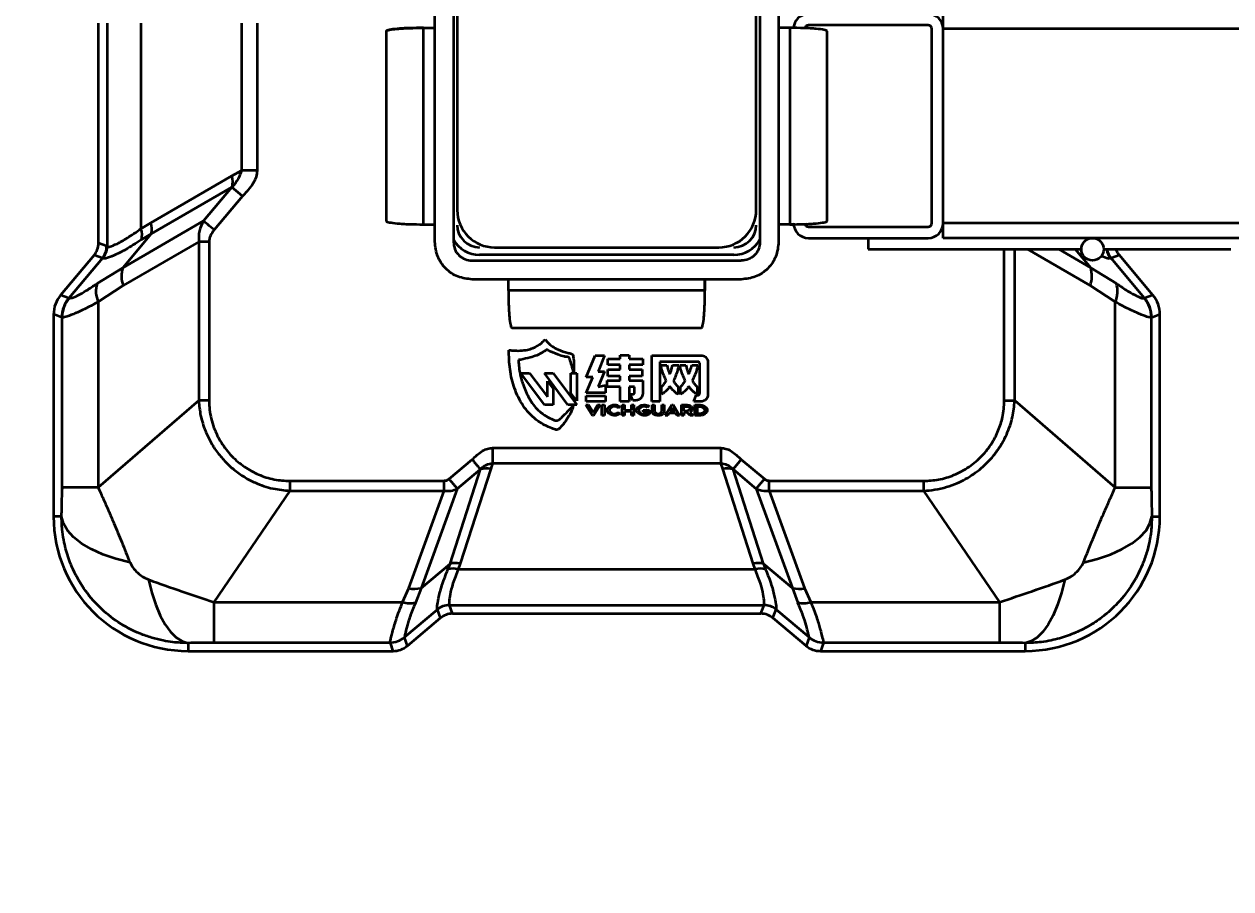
# Model space of a CAD drawing. Header units: millimetres. Extents: x 0 to 420, y 0 to 297.
# Drawn here: x 190.125 to 191.74, y 172.729 to 173.886 of the extents above; entities that cross this region are included whole.
import ezdxf

# ---------------------------------------------------------------- set-up
doc = ezdxf.new("R2010")
doc.units = ezdxf.units.MM
doc.layers.add('尺寸线层', color=150, linetype='Continuous')
doc.styles.add('SLDTEXTSTYLE2', font='TXT', dxfattribs={"width": 0.7})
doc.dimstyles.new('SLDDIMSTYLE0', dxfattribs={"dimtxt": 3.5, "dimasz": 3.302, "dimexe": 0, "dimexo": 0.0625, "dimgap": 0.875, "dimtad": 1, "dimdec": 1, "dimlfac": 100, "dimrnd": 1e-09, "dimzin": 12, "dimdsep": 46, "dimtxsty": 'SLDTEXTSTYLE2', "dimsah": 1, "dimcen": 0.09, "dimadec": 0, "dimazin": 3, "dimtfac": 1, "dimtdec": 3, "dimtofl": 0, "dimtmove": 0, "dimatfit": 3, "dimfxl": 0, "dimfrac": 2, "dimtolj": 1, "dimtzin": 12, "dimarcsym": 0})

# ---------------------------------------------------------------- blocks, each defined once
blk = doc.blocks.new('_D_6')
at = {"layer": '尺寸线层'}
for p, q in [((91.2154, 164.9172), (91.2154, 234.1922)), ((321.3154, 165.1871), (321.3154, 234.1922)), ((321.3154, 233.1922), (91.2154, 233.1922))]:
    blk.add_line(p, q, dxfattribs=at)
for points in [[(91.2154, 233.1922), (94.5174, 232.6842), (94.5174, 233.7002)], [(321.3154, 233.1922), (318.0134, 233.7002), (318.0134, 232.6842)]]:
    blk.add_solid(points, dxfattribs=at)
at = {"layer": '尺寸线层', "insert": (205.1726, 237.704), "char_height": 3.5, "attachment_point": 1, "style": 'SLDTEXTSTYLE2'}
blk.add_mtext('23010', dxfattribs=at)
blk = doc.blocks.new('_D_7')
at = {"layer": '尺寸线层'}
for p, q in [((70.597, 160.4022), (70.597, 246.1922)), ((332.8156, 175.1167), (332.8156, 246.1922)), ((332.8156, 245.1922), (70.597, 245.1922))]:
    blk.add_line(p, q, dxfattribs=at)
for points in [[(70.597, 245.1922), (73.899, 244.6842), (73.899, 245.7002)], [(332.8156, 245.1922), (329.5136, 245.7002), (329.5136, 244.6842)]]:
    blk.add_solid(points, dxfattribs=at)
at = {"layer": '尺寸线层', "insert": (202.8758, 249.704), "char_height": 3.5, "attachment_point": 1, "style": 'SLDTEXTSTYLE2'}
blk.add_mtext('26221.85', dxfattribs=at)

msp = doc.modelspace()

# ---------------------------------------------------------------- linework, layer by layer
at = {"color": 7, "linetype": 'Continuous', "lineweight": 35}
for p, q in [((190.6745, 173.5949), (190.6745, 174.1649)), ((190.6995, 174.1649), (190.6995, 173.5949)), ((191.1095, 174.1649), (191.1095, 173.5949)), ((191.1345, 174.1649), (191.1345, 173.5949)), ((190.7045, 174.1376), (190.7045, 173.6376)), ((191.1045, 173.6376), (191.1045, 174.1376)), ((190.2245, 173.5932), (190.2245, 173.8876)), ((190.2361, 173.8876), (190.2361, 173.5888)), ((190.2814, 173.8876), (190.2814, 173.6126)), ((190.4158, 173.8876), (190.4158, 173.6906)), ((190.4367, 173.8876), (190.4367, 173.6906)), ((191.3545, 173.8801), (191.3545, 173.9001)), ((190.6095, 173.8768), (190.6095, 173.623)), ((190.6595, 173.6184), (190.6595, 173.8814)), ((190.6595, 173.8814), (190.6745, 173.8814)), ((191.1495, 173.8814), (191.1345, 173.8814)), ((191.1495, 173.8814), (191.1495, 173.6184)), ((191.3345, 173.8851), (191.1745, 173.8851)), ((191.1995, 173.623), (191.1995, 173.8768)), ((191.3395, 173.6201), (191.3395, 173.8801)), ((191.3545, 173.6201), (191.3545, 173.8801)), ((204.9545, 173.8801), (191.3545, 173.8801)), ((191.3545, 173.6201), (191.3545, 173.8801)), ((190.2947, 173.6207), (190.4029, 173.6832)), ((190.4029, 173.6832), (190.4158, 173.6906)), ((190.4367, 173.6906), (190.4158, 173.6906)), ((190.4032, 173.6683), (190.295, 173.6058)), ((190.4032, 173.6683), (190.3652, 173.623)), ((190.4174, 173.6564), (190.4032, 173.6683)), ((190.4174, 173.6564), (190.3794, 173.611)), ((190.3652, 173.623), (190.257, 173.5605)), ((190.2814, 173.6126), (190.2947, 173.6207)), ((190.6595, 173.6184), (190.6745, 173.6184)), ((191.1495, 173.6184), (191.1345, 173.6184)), ((191.1548, 173.6185), (191.1495, 173.6184)), ((191.1745, 173.6151), (191.3345, 173.6151)), ((191.3545, 173.6151), (191.3539, 173.6151)), ((204.9545, 173.6201), (191.3545, 173.6201)), ((191.3545, 173.6001), (191.3545, 173.6201)), ((190.295, 173.6058), (190.257, 173.5605)), ((190.3587, 173.5951), (190.2575, 173.5367)), ((190.295, 173.6058), (190.2819, 173.5976)), ((190.3587, 173.5951), (190.3587, 173.3826)), ((190.3726, 173.5951), (190.3587, 173.5951)), ((190.3726, 173.5951), (190.3726, 173.3826)), ((191.1745, 173.6001), (191.3345, 173.6001)), ((191.2545, 173.6001), (191.2545, 173.5851)), ((204.9545, 173.6001), (191.3545, 173.6001)), ((190.2357, 173.5891), (190.2245, 173.5932)), ((190.2357, 173.5891), (190.2361, 173.5888)), ((190.7545, 173.5876), (191.0545, 173.5876)), ((191.2545, 173.5851), (191.5395, 173.5851)), ((191.4364, 173.3826), (191.4364, 173.5851)), ((191.4503, 173.3826), (191.4503, 173.5851)), ((191.4676, 173.5851), (191.5515, 173.5367)), ((191.552, 173.5605), (191.5094, 173.5851)), ((191.5314, 173.5851), (191.552, 173.5605)), ((191.5695, 173.5851), (191.7395, 173.5851)), ((190.2187, 173.5772), (190.1739, 173.5237)), ((190.2298, 173.5731), (190.185, 173.5197)), ((190.2298, 173.5731), (190.2187, 173.5772)), ((190.2302, 173.5728), (190.2298, 173.5731)), ((190.7245, 173.5699), (191.0845, 173.5699)), ((191.0745, 173.5776), (190.7345, 173.5776)), ((191.5792, 173.5731), (191.5788, 173.5728)), ((191.5904, 173.5772), (191.5792, 173.5731)), ((191.624, 173.5197), (191.5792, 173.5731)), ((191.6352, 173.5237), (191.5904, 173.5772)), ((190.257, 173.5605), (190.2227, 173.5393)), ((191.552, 173.5605), (191.5863, 173.5393)), ((190.2575, 173.5367), (190.2242, 173.5147)), ((191.0845, 173.5449), (190.7245, 173.5449)), ((190.773, 173.5299), (190.773, 173.5449)), ((191.036, 173.5299), (191.036, 173.5449)), ((191.0361, 173.5299), (191.0361, 173.5449)), ((191.5848, 173.5147), (191.5515, 173.5367)), ((190.185, 173.5197), (190.1739, 173.5237)), ((190.185, 173.5197), (190.1853, 173.5195)), ((190.2242, 173.5147), (190.2242, 173.2665)), ((191.036, 173.5299), (190.773, 173.5299)), ((191.5848, 173.2665), (191.5848, 173.5147)), ((191.6238, 173.5195), (191.624, 173.5197)), ((191.6352, 173.5237), (191.624, 173.5197)), ((190.1645, 173.4981), (190.1645, 173.2276)), ((190.1757, 173.494), (190.1645, 173.4981)), ((191.6334, 173.494), (191.6445, 173.4981)), ((191.6445, 173.2276), (191.6445, 173.4981)), ((190.1757, 173.494), (190.1759, 173.4939)), ((190.1759, 173.2665), (190.1759, 173.4939)), ((191.6334, 173.494), (191.6331, 173.4939)), ((191.6331, 173.4939), (191.6331, 173.2665)), ((190.7776, 173.4799), (191.0314, 173.4799)), ((191.0315, 173.4799), (191.0314, 173.4799)), ((190.8771, 173.414), (190.8891, 173.4431)), ((190.8891, 173.4431), (190.9017, 173.4431)), ((190.9017, 173.4431), (190.8929, 173.4218)), ((190.9058, 173.4303), (190.9058, 173.4387)), ((190.9058, 173.4387), (190.9227, 173.4387)), ((190.9227, 173.4436), (190.9346, 173.4436)), ((190.9227, 173.4387), (190.9227, 173.4436)), ((190.9346, 173.4436), (190.9346, 173.4387)), ((190.9346, 173.4387), (190.9527, 173.4387)), ((190.9527, 173.4387), (190.9527, 173.4303)), ((190.9647, 173.4432), (191.0306, 173.4432)), ((190.9647, 173.3814), (190.9647, 173.4432)), ((190.9757, 173.4347), (190.9757, 173.3814)), ((191.0262, 173.4347), (190.9757, 173.4347)), ((191.04, 173.4338), (191.04, 173.3908)), ((190.7896, 173.4195), (190.8014, 173.4195)), ((190.8211, 173.3769), (190.7896, 173.4195)), ((190.8014, 173.4195), (190.8251, 173.3875)), ((190.8211, 173.4195), (190.833, 173.4195)), ((190.8527, 173.3769), (190.8211, 173.4195)), ((190.833, 173.4195), (190.8646, 173.3769)), ((190.8567, 173.4195), (190.8646, 173.4195)), ((190.8567, 173.3928), (190.8567, 173.4195)), ((190.8646, 173.4195), (190.8646, 173.3822)), ((190.9014, 173.4218), (190.8929, 173.4009)), ((190.8929, 173.4218), (190.9014, 173.4218)), ((190.9227, 173.4303), (190.9058, 173.4303)), ((190.9058, 173.4242), (190.9227, 173.4242)), ((190.9058, 173.4154), (190.9058, 173.4242)), ((190.9227, 173.4242), (190.9227, 173.4303)), ((190.9346, 173.4303), (190.9346, 173.4242)), ((190.9527, 173.4303), (190.9346, 173.4303)), ((190.9346, 173.4242), (190.9518, 173.4242)), ((190.9518, 173.4242), (190.9518, 173.4154)), ((190.9769, 173.43), (190.9851, 173.43)), ((190.9927, 173.43), (191.0009, 173.43)), ((191.0023, 173.43), (191.0105, 173.43)), ((191.0182, 173.43), (191.0263, 173.43)), ((191.029, 173.3926), (191.029, 173.4321)), ((190.8251, 173.4088), (190.833, 173.3982)), ((190.8251, 173.3875), (190.8251, 173.4088)), ((190.8859, 173.414), (190.8771, 173.414)), ((190.8771, 173.3931), (190.8859, 173.414)), ((190.8929, 173.4009), (190.9031, 173.4033)), ((190.9031, 173.4033), (190.9031, 173.3931)), ((190.905, 173.4097), (190.9227, 173.4097)), ((190.905, 173.4013), (190.905, 173.4097)), ((190.9227, 173.4013), (190.905, 173.4013)), ((190.9227, 173.4154), (190.9058, 173.4154)), ((190.9227, 173.4097), (190.9227, 173.4154)), ((190.9227, 173.3814), (190.9227, 173.4013)), ((190.9346, 173.4154), (190.9346, 173.4097)), ((190.9518, 173.4154), (190.9346, 173.4154)), ((190.9346, 173.4097), (190.9527, 173.4097)), ((190.9346, 173.4013), (190.9346, 173.3814)), ((190.9419, 173.4013), (190.9346, 173.4013)), ((190.9419, 173.3937), (190.9419, 173.4013)), ((190.9527, 173.4097), (190.9527, 173.3922)), ((190.9778, 173.3908), (190.9778, 173.401)), ((191, 173.401), (191, 173.3908)), ((191.0032, 173.3908), (191.0032, 173.401)), ((191.0255, 173.401), (191.0255, 173.3908)), ((190.833, 173.3982), (190.833, 173.3769)), ((190.8646, 173.3822), (190.8567, 173.3928)), ((190.9031, 173.3931), (190.8771, 173.3931)), ((190.8771, 173.3891), (190.9031, 173.3891)), ((190.8771, 173.3814), (190.8771, 173.3891)), ((190.9031, 173.3891), (190.9031, 173.3814)), ((190.9358, 173.3913), (190.9393, 173.3913)), ((190.9395, 173.3829), (190.9358, 173.3913)), ((191.0209, 173.3814), (191.0244, 173.3899)), ((191.0244, 173.3899), (191.0262, 173.3899)), ((190.3587, 173.3826), (190.2242, 173.2665)), ((190.3726, 173.3826), (190.3587, 173.3826)), ((190.833, 173.3769), (190.8211, 173.3769)), ((190.8646, 173.3769), (190.8527, 173.3769)), ((190.8768, 173.3769), (190.8803, 173.3769)), ((190.8854, 173.3629), (190.8768, 173.3769)), ((190.9031, 173.3814), (190.8771, 173.3814)), ((190.8803, 173.3769), (190.8862, 173.3669)), ((190.8862, 173.3669), (190.8921, 173.3769)), ((190.8956, 173.3769), (190.887, 173.3629)), ((190.8921, 173.3769), (190.8956, 173.3769)), ((190.8982, 173.3769), (190.9015, 173.3769)), ((190.8982, 173.3629), (190.8982, 173.3769)), ((190.9015, 173.3769), (190.9015, 173.3629)), ((190.9222, 173.3743), (190.9197, 173.3728)), ((190.9346, 173.3814), (190.9227, 173.3814)), ((190.9252, 173.3769), (190.9283, 173.3769)), ((190.9252, 173.3629), (190.9252, 173.3769)), ((190.9283, 173.3769), (190.9283, 173.3699)), ((190.9283, 173.3699), (190.9376, 173.3699)), ((190.9376, 173.3769), (190.9407, 173.3769)), ((190.9376, 173.3699), (190.9376, 173.3769)), ((190.9433, 173.3829), (190.9395, 173.3829)), ((190.9407, 173.3769), (190.9407, 173.3629)), ((190.9534, 173.3698), (190.9619, 173.3698)), ((190.9534, 173.3678), (190.9534, 173.3698)), ((190.9612, 173.375), (190.9592, 173.3733)), ((190.9619, 173.3698), (190.9619, 173.3648)), ((190.9757, 173.3814), (190.9647, 173.3814)), ((190.9652, 173.3769), (190.9684, 173.3769)), ((190.9652, 173.3685), (190.9652, 173.3769)), ((190.9684, 173.3769), (190.9684, 173.3691)), ((190.9782, 173.3769), (190.9813, 173.3769)), ((190.9782, 173.3691), (190.9782, 173.3769)), ((190.9813, 173.3769), (190.9813, 173.3685)), ((190.9828, 173.3629), (190.9916, 173.3769)), ((190.9892, 173.368), (190.9924, 173.3734)), ((190.9916, 173.3769), (190.9932, 173.3769)), ((190.9924, 173.3734), (190.9956, 173.368)), ((190.9932, 173.3769), (191.002, 173.3629)), ((191.0044, 173.3769), (191.0123, 173.3769)), ((191.0044, 173.3629), (191.0044, 173.3769)), ((191.0076, 173.3748), (191.0118, 173.3748)), ((191.0076, 173.3687), (191.0076, 173.3748)), ((191.0113, 173.3687), (191.0076, 173.3687)), ((191.0306, 173.3814), (191.0209, 173.3814)), ((191.0226, 173.3769), (191.0297, 173.3769)), ((191.0226, 173.3629), (191.0226, 173.3769)), ((191.0258, 173.3651), (191.0258, 173.3747)), ((191.0258, 173.3747), (191.0297, 173.3747)), ((191.4364, 173.3826), (191.4503, 173.3826)), ((191.4503, 173.3826), (191.5848, 173.2665)), ((190.887, 173.3629), (190.8854, 173.3629)), ((190.9015, 173.3629), (190.8982, 173.3629)), ((190.9197, 173.367), (190.9222, 173.3654)), ((190.9283, 173.3629), (190.9252, 173.3629)), ((190.9283, 173.3679), (190.9283, 173.3629)), ((190.9376, 173.3679), (190.9283, 173.3679)), ((190.9376, 173.3629), (190.9376, 173.3679)), ((190.9407, 173.3629), (190.9376, 173.3629)), ((190.9586, 173.3678), (190.9534, 173.3678)), ((190.9586, 173.366), (190.9586, 173.3678)), ((190.9862, 173.3629), (190.9828, 173.3629)), ((190.988, 173.366), (190.9862, 173.3629)), ((190.9967, 173.366), (190.988, 173.366)), ((190.9956, 173.368), (190.9892, 173.368)), ((190.9986, 173.3629), (190.9967, 173.366)), ((191.002, 173.3629), (190.9986, 173.3629)), ((191.0076, 173.3629), (191.0044, 173.3629)), ((191.0076, 173.3668), (191.0076, 173.3629)), ((191.0114, 173.3668), (191.0076, 173.3668)), ((191.0161, 173.3629), (191.0123, 173.3668)), ((191.0155, 173.3673), (191.02, 173.3629)), ((191.02, 173.3629), (191.0161, 173.3629)), ((191.0303, 173.3629), (191.0226, 173.3629)), ((191.03, 173.3651), (191.0258, 173.3651)), ((190.7518, 173.3193), (190.7518, 173.299)), ((190.7518, 173.3193), (191.0573, 173.3193)), ((191.0573, 173.3193), (191.0573, 173.299)), ((190.6936, 173.2778), (190.7245, 173.3038)), ((190.6949, 173.1642), (190.7355, 173.2907)), ((190.7046, 173.2647), (190.7355, 173.2907)), ((190.7493, 173.2913), (190.7086, 173.1648)), ((190.7518, 173.299), (190.7493, 173.2913)), ((190.7518, 173.299), (191.0573, 173.299)), ((191.0598, 173.2913), (191.0573, 173.299)), ((191.1004, 173.1648), (191.0598, 173.2913)), ((191.0845, 173.3038), (191.0735, 173.2907)), ((191.0735, 173.2907), (191.1045, 173.2647)), ((191.1142, 173.1642), (191.0735, 173.2907)), ((191.0845, 173.3038), (191.1154, 173.2778)), ((190.4807, 173.2751), (190.4807, 173.2619)), ((190.4807, 173.2751), (190.6871, 173.2751)), ((190.6871, 173.2619), (190.6871, 173.2751)), ((191.1219, 173.2751), (191.3284, 173.2751)), ((191.3284, 173.2751), (191.3284, 173.2619)), ((190.4807, 173.2619), (190.3791, 173.1131)), ((190.4807, 173.2619), (190.6871, 173.2619)), ((190.6397, 173.1316), (190.6871, 173.2619)), ((190.7046, 173.2647), (190.6562, 173.1317)), ((191.1045, 173.2647), (191.1529, 173.1317)), ((191.1219, 173.2619), (191.3284, 173.2619)), ((191.1219, 173.2619), (191.1693, 173.1316)), ((191.3284, 173.2619), (191.4299, 173.1131)), ((191.5848, 173.2665), (191.6331, 173.2665)), ((190.1752, 173.2276), (190.1645, 173.2276)), ((191.6338, 173.2276), (191.6445, 173.2276)), ((190.6562, 173.1317), (190.6949, 173.1642)), ((190.692, 173.1569), (190.6949, 173.1642)), ((190.7086, 173.1648), (190.7059, 173.1572)), ((191.1031, 173.1572), (191.1004, 173.1648)), ((191.1529, 173.1317), (191.1142, 173.1642)), ((191.1142, 173.1642), (191.1171, 173.1569)), ((190.7059, 173.1572), (191.1031, 173.1572)), ((190.6315, 173.1131), (190.6397, 173.1316)), ((190.6562, 173.1317), (190.6488, 173.1122)), ((191.1529, 173.1317), (191.1603, 173.1122)), ((191.1693, 173.1316), (191.1775, 173.1131)), ((190.3791, 173.1131), (190.6315, 173.1131)), ((190.3791, 173.1131), (190.3791, 173.0587)), ((191.1775, 173.1131), (191.4299, 173.1131)), ((191.4299, 173.1131), (191.4299, 173.0587)), ((190.6338, 173.0661), (190.678, 173.1031)), ((190.678, 173.1031), (190.678, 173.1032)), ((190.6821, 173.0918), (190.678, 173.1031)), ((190.694, 173.1091), (191.115, 173.1091)), ((190.694, 173.1091), (190.694, 173.109)), ((190.6982, 173.0976), (190.694, 173.109)), ((190.6982, 173.0976), (191.1108, 173.0976)), ((191.1108, 173.0976), (191.115, 173.109)), ((191.115, 173.1091), (191.115, 173.109)), ((191.1269, 173.0918), (191.131, 173.1031)), ((191.1311, 173.1032), (191.131, 173.1031)), ((191.131, 173.1031), (191.1752, 173.0661)), ((190.6379, 173.0546), (190.6821, 173.0918)), ((191.1269, 173.0918), (191.1712, 173.0546)), ((190.6338, 173.0658), (190.6338, 173.0661)), ((190.6379, 173.0546), (190.6338, 173.0658)), ((191.1752, 173.0658), (191.1712, 173.0546)), ((191.1752, 173.0661), (191.1752, 173.0658)), ((190.3445, 173.0583), (190.3445, 173.0476)), ((190.3445, 173.0476), (190.6186, 173.0476)), ((190.6146, 173.0587), (190.3791, 173.0587)), ((190.6146, 173.0587), (190.6146, 173.0591)), ((190.6146, 173.0587), (190.6186, 173.0476)), ((191.1945, 173.0587), (191.1904, 173.0476)), ((191.1904, 173.0476), (191.4645, 173.0476)), ((191.1945, 173.0591), (191.1945, 173.0587)), ((191.4299, 173.0587), (191.1945, 173.0587)), ((191.4645, 173.0583), (191.4645, 173.0476))]:
    msp.add_line(p, q, dxfattribs=at)
at = {"color": 7, "linetype": 'Continuous', "lineweight": 35, "flags": 128}
for points in [[(190.3794, 173.611), (190.3771, 173.6129), (190.3749, 173.6148), (190.3728, 173.6166), (190.3708, 173.6182), (190.369, 173.6197), (190.3675, 173.621), (190.3662, 173.6221), (190.3652, 173.623)], [(190.2668, 173.166), (190.2479, 173.1709), (190.2306, 173.1769), (190.2152, 173.1839), (190.202, 173.1916), (190.1912, 173.2), (190.183, 173.2089), (190.1777, 173.2182), (190.1752, 173.2276)], [(191.5422, 173.166), (191.5611, 173.1709), (191.5784, 173.1769), (191.5938, 173.1839), (191.6071, 173.1916), (191.6178, 173.2), (191.626, 173.2089), (191.6313, 173.2182), (191.6338, 173.2276)], [(190.2914, 173.1431), (190.2959, 173.1255), (190.3012, 173.1095), (190.3073, 173.0952), (190.314, 173.083), (190.3211, 173.0731), (190.3287, 173.0656), (190.3365, 173.0606), (190.3445, 173.0583)], [(191.5176, 173.1431), (191.5131, 173.1255), (191.5078, 173.1095), (191.5017, 173.0952), (191.4951, 173.083), (191.4879, 173.0731), (191.4803, 173.0656), (191.4725, 173.0606), (191.4645, 173.0583)]]:
    msp.add_lwpolyline(points, dxfattribs=at)
at = {"color": 7, "linetype": 'Continuous', "lineweight": 35}
msp.add_circle((191.5545, 173.5851), 0.015, dxfattribs=at)
for centre, radius, start, end in [((191.1745, 173.8801), 0.02, 90, 180), ((191.3345, 173.8801), 0.02, 0, 90), ((191.1745, 173.8801), 0.005, 90, 180), ((191.3345, 173.8801), 0.005, 0, 90), ((190.3791, 173.6752), 0.0251, 343.9657, 18.5164), ((190.7545, 173.6376), 0.05, 180, 270), ((191.0545, 173.6376), 0.05, 270, 0), ((190.2589, 173.6043), 0.024, 343.7993, 20.3661), ((190.2709, 173.6127), 0.0251, 343.9657, 18.5164), ((190.7345, 173.6176), 0.03, 180, 270), ((191.0745, 173.6176), 0.03, 270, 0), ((191.1745, 173.6201), 0.02, 180, 270), ((191.1745, 173.6201), 0.005, 180, 270), ((191.3345, 173.6201), 0.02, 270, 0), ((191.3345, 173.6201), 0.005, 270, 0), ((190.7345, 173.6176), 0.04, 208.955, 270), ((191.0745, 173.6176), 0.04, 270, 331.045), ((190.2106, 173.5892), 0.025, 320.0586, 359.9414), ((190.2111, 173.5889), 0.025, 319.9679, 359.8339), ((191.598, 173.5889), 0.025, 188.7641, 220.0266), ((191.5984, 173.5892), 0.025, 189.334, 219.9411), ((190.2955, 173.5494), 0.0401, 163.9657, 198.5164), ((191.5135, 173.5494), 0.0401, 341.4836, 16.0343), ((190.2566, 173.529), 0.0354, 163.0377, 203.8627), ((191.5525, 173.529), 0.0354, 336.1372, 16.9623), ((190.2157, 173.494), 0.0401, 140.0586, 179.9414), ((190.216, 173.4938), 0.0401, 140.0076, 179.8731), ((191.5931, 173.4938), 0.0401, 0.1269, 39.9924), ((191.5933, 173.494), 0.0401, 0.0586, 39.9414), ((190.7436, 173.2617), 0.0302, 79.2033, 105.5504), ((191.0654, 173.2617), 0.0302, 74.4498, 100.7965), ((190.3445, 173.2276), 0.18, 180, 270), ((191.4645, 173.2276), 0.18, 270, 0), ((190.7029, 173.1351), 0.0302, 79.2034, 105.5503), ((191.1061, 173.1351), 0.0302, 74.4497, 100.7966), ((190.6995, 173.1287), 0.0292, 77.3355, 105.0062), ((191.1095, 173.1287), 0.0292, 74.9938, 102.6645), ((190.6476, 173.1671), 0.0363, 257.3368, 283.5701), ((191.1614, 173.1671), 0.0363, 256.4299, 282.6632), ((190.6416, 173.1445), 0.033, 252.1572, 282.5019), ((191.1674, 173.1445), 0.033, 257.4981, 287.8428), ((190.694, 173.084), 0.025, 90.0933, 129.9643), ((190.6941, 173.084), 0.025, 90.0586, 129.9414), ((191.115, 173.084), 0.025, 50.0357, 89.9067), ((191.115, 173.084), 0.025, 50.0586, 89.9414), ((190.6146, 173.0891), 0.03, 269.859, 309.7499), ((190.6145, 173.0888), 0.03, 270.0586, 309.9414), ((191.1944, 173.0891), 0.03, 230.2501, 270.141), ((191.1945, 173.0888), 0.03, 230.0586, 269.9414)]:
    msp.add_arc(centre, radius, start, end, dxfattribs=at)
for centre, major_axis, start_param, end_param in [((190.1995, 173.5932), (-0.0235, 0.0086), 2.793026, 3.49016), ((191.6095, 173.5932), (0.0235, 0.0086), 3.122637, 3.49016), ((190.2046, 173.498), (-0.0376, 0.0137), 5.934618, 6.631752), ((191.6045, 173.498), (-0.0376, -0.0137), 2.793026, 3.49016), ((190.6982, 173.0726), (-0.0086, 0.0235), 5.934618, 6.631752), ((191.1108, 173.0726), (-0.0086, -0.0235), 2.793026, 3.49016), ((190.6186, 173.0776), (-0.0103, 0.0282), 2.793026, 3.49016), ((191.1904, 173.0776), (-0.0103, -0.0282), 5.934618, 6.631752)]:
    msp.add_ellipse(centre, major_axis=major_axis, ratio=0.998448, start_param=start_param, end_param=end_param, dxfattribs=at)
for points, knots in [([(190.6595, 173.8814), (190.6531, 173.8813), (190.6434, 173.8812), (190.6318, 173.8807), (190.6219, 173.8799), (190.6147, 173.879), (190.6103, 173.8778), (190.6098, 173.8772), (190.6095, 173.8768)], [0, 0, 0, 0, 0.242279, 0.369202, 0.49965, 0.729414, 0.842683, 1, 1, 1, 1]), ([(190.6095, 173.8768), (190.6098, 173.8772), (190.6103, 173.8778), (190.6147, 173.879), (190.6219, 173.8799), (190.6318, 173.8807), (190.6434, 173.8812), (190.6531, 173.8813), (190.6595, 173.8814)], [0, 0, 0, 0, 0.157309, 0.270586, 0.50035, 0.630794, 0.757716, 1, 1, 1, 1]), ([(191.1995, 173.8768), (191.1992, 173.8772), (191.1987, 173.8778), (191.1943, 173.879), (191.1872, 173.8799), (191.1772, 173.8807), (191.1656, 173.8812), (191.1559, 173.8813), (191.1495, 173.8814)], [0, 0, 0, 0, 0.157309, 0.270586, 0.50035, 0.630794, 0.757716, 1, 1, 1, 1]), ([(190.4158, 173.6906), (190.4146, 173.6868), (190.412, 173.6785), (190.4063, 173.6718), (190.4032, 173.6683)], [0, 0, 0, 0, 0.4627258, 1, 1, 1, 1]), ([(190.4367, 173.6906), (190.4364, 173.6878), (190.4359, 173.6818), (190.4299, 173.6695), (190.4226, 173.6618), (190.4174, 173.6564)], [0, 0, 0, 0, 0.211639, 0.442849, 1, 1, 1, 1]), ([(190.2361, 173.5888), (190.2371, 173.5886), (190.2391, 173.5881), (190.2488, 173.5921), (190.2629, 173.5996), (190.2751, 173.6082), (190.2814, 173.6126)], [0, 0, 0, 0, 0.24021, 0.485805, 0.736712, 1, 1, 1, 1]), ([(190.3652, 173.623), (190.3629, 173.6187), (190.3583, 173.6102), (190.3586, 173.6002), (190.3587, 173.5951)], [0, 0, 0, 0, 0.492397, 1, 1, 1, 1]), ([(190.3794, 173.611), (190.3776, 173.6086), (190.3749, 173.6049), (190.3729, 173.5993), (190.3727, 173.5965), (190.3726, 173.5951)], [0, 0, 0, 0, 0.51551, 0.767405, 1, 1, 1, 1]), ([(190.6095, 173.623), (190.6098, 173.6226), (190.6103, 173.622), (190.6147, 173.6208), (190.6219, 173.6199), (190.6318, 173.6191), (190.6434, 173.6186), (190.6531, 173.6185), (190.6595, 173.6184)], [0, 0, 0, 0, 0.157309, 0.270586, 0.50035, 0.630794, 0.757716, 1, 1, 1, 1]), ([(191.1495, 173.6184), (191.1559, 173.6185), (191.1656, 173.6186), (191.1772, 173.6191), (191.1872, 173.6199), (191.1943, 173.6208), (191.1987, 173.622), (191.1992, 173.6226), (191.1995, 173.623)], [0, 0, 0, 0, 0.242279, 0.369202, 0.49965, 0.729414, 0.842683, 1, 1, 1, 1]), ([(190.2819, 173.5976), (190.2747, 173.593), (190.2607, 173.5842), (190.2445, 173.5763), (190.2335, 173.5722), (190.2313, 173.5726), (190.2302, 173.5728)], [0, 0, 0, 0, 0.2643086, 0.5149307, 0.766931, 1, 1, 1, 1]), ([(191.5788, 173.5728), (191.5779, 173.5726), (191.5761, 173.572), (191.5694, 173.5747), (191.5661, 173.576)], [0, 0, 0, 0, 0.517969, 1, 1, 1, 1]), ([(190.1853, 173.5195), (190.1862, 173.5195), (190.1881, 173.5194), (190.1967, 173.5232), (190.2081, 173.5295), (190.2178, 173.536), (190.2227, 173.5393)], [0, 0, 0, 0, 0.267138, 0.52122, 0.755952, 1, 1, 1, 1]), ([(191.5863, 173.5393), (191.5917, 173.5357), (191.6023, 173.5286), (191.6137, 173.5226), (191.6213, 173.5193), (191.6229, 173.5195), (191.6238, 173.5195)], [0, 0, 0, 0, 0.270175, 0.525289, 0.759332, 1, 1, 1, 1]), ([(190.2242, 173.5147), (190.2178, 173.5113), (190.2052, 173.5045), (190.1904, 173.4979), (190.1794, 173.4939), (190.1771, 173.4939), (190.1759, 173.4939)], [0, 0, 0, 0, 0.245129, 0.480308, 0.739086, 1, 1, 1, 1]), ([(190.773, 173.5299), (190.773, 173.5235), (190.7731, 173.5138), (190.7737, 173.5022), (190.7744, 173.4922), (190.7754, 173.4851), (190.7765, 173.4807), (190.7772, 173.4802), (190.7776, 173.4799)], [0, 0, 0, 0, 0.242279, 0.369203, 0.49965, 0.729414, 0.842683, 1, 1, 1, 1]), ([(191.0314, 173.4799), (191.0317, 173.4802), (191.0324, 173.4807), (191.0335, 173.4851), (191.0345, 173.4922), (191.0352, 173.5022), (191.0358, 173.5138), (191.0359, 173.5235), (191.036, 173.5299)], [0, 0, 0, 0, 0.157309, 0.270586, 0.50035, 0.630794, 0.757716, 1, 1, 1, 1]), ([(191.6331, 173.4939), (191.6321, 173.4938), (191.6301, 173.4938), (191.6203, 173.4973), (191.6056, 173.5036), (191.5919, 173.5109), (191.5848, 173.5147)], [0, 0, 0, 0, 0.2394527, 0.4731299, 0.7287922, 1, 1, 1, 1]), ([(190.7735, 173.4476), (190.7735, 173.4478), (190.7735, 173.4483), (190.7736, 173.4491), (190.7736, 173.4497), (190.7737, 173.4501)], [0, 0, 0, 0, 0.252501, 0.504816, 1, 1, 1, 1]), ([(190.7737, 173.4501), (190.7753, 173.45), (190.7837, 173.4492), (190.7946, 173.4494), (190.8079, 173.4533), (190.816, 173.4581), (190.8207, 173.4629), (190.8221, 173.4645)], [0, 0, 0, 0, 0.095059, 0.477947, 0.614031, 0.878763, 1, 1, 1, 1]), ([(190.8231, 173.4502), (190.8218, 173.4492), (190.8179, 173.4464), (190.8109, 173.443), (190.8009, 173.4398), (190.7937, 173.4383), (190.7894, 173.4374)], [0, 0, 0, 0, 0.137822, 0.39048, 0.642641, 1, 1, 1, 1]), ([(190.8221, 173.4645), (190.8232, 173.4632), (190.8281, 173.4577), (190.8381, 173.4504), (190.8481, 173.4477), (190.8526, 173.4464)], [0, 0, 0, 0, 0.138986, 0.611917, 1, 1, 1, 1]), ([(190.8262, 173.45), (190.8258, 173.4502), (190.825, 173.4504), (190.8241, 173.4505), (190.8235, 173.4504), (190.8232, 173.4502), (190.8231, 173.4502)], [0, 0, 0, 0, 0.465921, 0.719479, 0.884635, 1, 1, 1, 1]), ([(190.8529, 173.4409), (190.8512, 173.4411), (190.8465, 173.4416), (190.8375, 173.4446), (190.8305, 173.448), (190.8262, 173.45)], [0, 0, 0, 0, 0.177002, 0.501951, 1, 1, 1, 1]), ([(190.8354, 173.3441), (190.8338, 173.3446), (190.8259, 173.3473), (190.8107, 173.3552), (190.7966, 173.3694), (190.7876, 173.3841), (190.7821, 173.396), (190.7782, 173.4083), (190.7744, 173.4255), (190.7739, 173.4387), (190.7735, 173.4476)], [0, 0, 0, 0, 0.03865, 0.194338, 0.392706, 0.493149, 0.593544, 0.693896, 0.794211, 1, 1, 1, 1]), ([(190.7894, 173.4374), (190.789, 173.4373), (190.7883, 173.4372), (190.7873, 173.437), (190.7867, 173.437), (190.7864, 173.437)], [0, 0, 0, 0, 0.400257, 0.699592, 1, 1, 1, 1]), ([(190.7864, 173.437), (190.7865, 173.4353), (190.7869, 173.4303), (190.7877, 173.4231), (190.7892, 173.4154), (190.7904, 173.411), (190.7909, 173.4088)], [0, 0, 0, 0, 0.174669, 0.524102, 0.761562, 1, 1, 1, 1]), ([(190.8526, 173.4464), (190.8543, 173.4462), (190.8563, 173.4459), (190.8585, 173.4447), (190.8594, 173.4434), (190.8605, 173.4387), (190.8609, 173.4307), (190.8606, 173.4235), (190.8605, 173.4199)], [0, 0, 0, 0, 0.160025, 0.196998, 0.234195, 0.311686, 0.649476, 1, 1, 1, 1]), ([(190.8552, 173.4383), (190.855, 173.4388), (190.8546, 173.4396), (190.8539, 173.4404), (190.8533, 173.4408), (190.853, 173.4409), (190.8529, 173.4409)], [0, 0, 0, 0, 0.4140445, 0.7491204, 0.8856781, 1, 1, 1, 1]), ([(190.8605, 173.4199), (190.86, 173.4215), (190.8591, 173.4247), (190.8574, 173.4309), (190.856, 173.4354), (190.8552, 173.4383)], [0, 0, 0, 0, 0.261065, 0.522123, 1, 1, 1, 1]), ([(191.029, 173.4321), (191.0289, 173.4324), (191.0289, 173.433), (191.0284, 173.4338), (191.0277, 173.4344), (191.027, 173.4347), (191.0265, 173.4347), (191.0262, 173.4347)], [0, 0, 0, 0, 0.215909, 0.431679, 0.642748, 0.836136, 1, 1, 1, 1]), ([(191.0306, 173.4432), (191.0317, 173.4431), (191.0339, 173.4429), (191.0367, 173.4412), (191.0388, 173.4388), (191.0399, 173.4362), (191.04, 173.4345), (191.04, 173.4338)], [0, 0, 0, 0, 0.220827, 0.440436, 0.651052, 0.864309, 1, 1, 1, 1]), ([(190.9842, 173.4091), (190.9835, 173.4106), (190.9815, 173.4147), (190.9788, 173.4216), (190.9776, 173.4272), (190.9769, 173.43)], [0, 0, 0, 0, 0.225098, 0.610129, 1, 1, 1, 1]), ([(190.9851, 173.43), (190.9854, 173.4284), (190.9861, 173.4255), (190.9876, 173.4216), (190.9885, 173.4192), (190.9889, 173.418)], [0, 0, 0, 0, 0.397021, 0.698347, 1, 1, 1, 1]), ([(190.9889, 173.418), (190.9895, 173.4196), (190.9906, 173.4223), (190.9919, 173.4263), (190.9924, 173.4288), (190.9927, 173.43)], [0, 0, 0, 0, 0.396668, 0.697235, 1, 1, 1, 1]), ([(191.0009, 173.43), (191.0006, 173.4284), (190.9996, 173.424), (190.9973, 173.4169), (190.9949, 173.4117), (190.9936, 173.4091)], [0, 0, 0, 0, 0.225279, 0.610555, 1, 1, 1, 1]), ([(191.0096, 173.4091), (191.0089, 173.4106), (191.0069, 173.4147), (191.0042, 173.4216), (191.0029, 173.4272), (191.0023, 173.43)], [0, 0, 0, 0, 0.225097, 0.610128, 1, 1, 1, 1]), ([(191.0105, 173.43), (191.0109, 173.4284), (191.0115, 173.4255), (191.0129, 173.4216), (191.0138, 173.4192), (191.0143, 173.418)], [0, 0, 0, 0, 0.397481, 0.698479, 1, 1, 1, 1]), ([(191.0143, 173.418), (191.0149, 173.4196), (191.0161, 173.4223), (191.0174, 173.4263), (191.0179, 173.4288), (191.0182, 173.43)], [0, 0, 0, 0, 0.395845, 0.696793, 1, 1, 1, 1]), ([(191.0263, 173.43), (191.026, 173.4284), (191.025, 173.424), (191.0227, 173.4169), (191.0202, 173.4117), (191.019, 173.4091)], [0, 0, 0, 0, 0.22528, 0.610558, 1, 1, 1, 1]), ([(190.7909, 173.4088), (190.7915, 173.4072), (190.7942, 173.3993), (190.7989, 173.3885), (190.8061, 173.3772), (190.8151, 173.3667), (190.8254, 173.3606), (190.8338, 173.3567), (190.8364, 173.3558), (190.8385, 173.3559), (190.8415, 173.3573), (190.8485, 173.3643), (190.8548, 173.3709), (190.8597, 173.3759)], [0, 0, 0, 0, 0.048169, 0.241379, 0.33788, 0.433916, 0.639701, 0.675797, 0.701807, 0.718369, 0.734888, 0.796355, 1, 1, 1, 1]), ([(190.9778, 173.401), (190.9789, 173.4022), (190.9807, 173.4041), (190.9827, 173.4069), (190.9837, 173.4084), (190.9842, 173.4091)], [0, 0, 0, 0, 0.482099, 0.740834, 1, 1, 1, 1]), ([(190.9889, 173.4015), (190.9879, 173.4002), (190.9858, 173.3975), (190.9821, 173.3938), (190.9792, 173.3918), (190.9778, 173.3908)], [0, 0, 0, 0, 0.322168, 0.658364, 1, 1, 1, 1]), ([(191, 173.3908), (190.9986, 173.3917), (190.9959, 173.3937), (190.9922, 173.3974), (190.99, 173.4001), (190.9889, 173.4015)], [0, 0, 0, 0, 0.323845, 0.659773, 1, 1, 1, 1]), ([(190.9936, 173.4091), (190.9946, 173.4077), (190.996, 173.4056), (190.9982, 173.4029), (190.9994, 173.4016), (191, 173.401)], [0, 0, 0, 0, 0.48414, 0.741719, 1, 1, 1, 1]), ([(191.0032, 173.401), (191.0044, 173.4022), (191.0061, 173.4041), (191.0081, 173.4069), (191.0091, 173.4084), (191.0096, 173.4091)], [0, 0, 0, 0, 0.484106, 0.741689, 1, 1, 1, 1]), ([(191.0143, 173.4015), (191.0133, 173.4002), (191.0112, 173.3975), (191.0075, 173.3938), (191.0047, 173.3918), (191.0032, 173.3908)], [0, 0, 0, 0, 0.3235861, 0.6593227, 1, 1, 1, 1]), ([(191.0255, 173.3908), (191.0241, 173.3917), (191.0213, 173.3937), (191.0176, 173.3973), (191.0154, 173.4001), (191.0143, 173.4015)], [0, 0, 0, 0, 0.322508, 0.65906, 1, 1, 1, 1]), ([(191.019, 173.4091), (191.02, 173.4077), (191.0214, 173.4056), (191.0236, 173.4029), (191.0248, 173.4016), (191.0255, 173.401)], [0, 0, 0, 0, 0.481223, 0.740091, 1, 1, 1, 1]), ([(190.9393, 173.3913), (190.9396, 173.3913), (190.9403, 173.3913), (190.9411, 173.3917), (190.9416, 173.3923), (190.9419, 173.393), (190.9419, 173.3935), (190.9419, 173.3937)], [0, 0, 0, 0, 0.272758, 0.457842, 0.644353, 0.8509, 1, 1, 1, 1]), ([(190.9527, 173.3922), (190.9526, 173.3911), (190.9524, 173.389), (190.9507, 173.3862), (190.9483, 173.3841), (190.9457, 173.383), (190.944, 173.3829), (190.9433, 173.3829)], [0, 0, 0, 0, 0.2182785, 0.4351494, 0.6441626, 0.864466, 1, 1, 1, 1]), ([(191.0262, 173.3899), (191.0266, 173.3899), (191.0272, 173.39), (191.0281, 173.3905), (191.0287, 173.3912), (191.0289, 173.3919), (191.029, 173.3924), (191.029, 173.3926)], [0, 0, 0, 0, 0.23459, 0.46963, 0.6837, 0.878789, 1, 1, 1, 1]), ([(191.04, 173.3908), (191.0399, 173.3897), (191.0397, 173.3876), (191.0381, 173.3848), (191.0357, 173.3827), (191.033, 173.3816), (191.0313, 173.3815), (191.0306, 173.3814)], [0, 0, 0, 0, 0.2170333, 0.4326676, 0.6405791, 0.8596486, 1, 1, 1, 1]), ([(190.3587, 173.3826), (190.3593, 173.376), (190.3607, 173.3622), (190.3665, 173.3439), (190.3743, 173.3273), (190.3833, 173.3133), (190.394, 173.3008), (190.4061, 173.2896), (190.4194, 173.2802), (190.4368, 173.2712), (190.4571, 173.2642), (190.473, 173.2627), (190.4807, 173.2619)], [0, 0, 0, 0, 0.105818, 0.221247, 0.303726, 0.397637, 0.486458, 0.56599, 0.660847, 0.744444, 0.877991, 1, 1, 1, 1]), ([(190.3726, 173.3826), (190.3728, 173.3786), (190.373, 173.3705), (190.3752, 173.3583), (190.3798, 173.3432), (190.3883, 173.3258), (190.4023, 173.3081), (190.4192, 173.2936), (190.4385, 173.2831), (190.4592, 173.2764), (190.4736, 173.2755), (190.4807, 173.2751)], [0, 0, 0, 0, 0.070722, 0.143758, 0.21913, 0.352151, 0.485358, 0.616819, 0.745052, 0.874872, 1, 1, 1, 1]), ([(190.8597, 173.3759), (190.8593, 173.3743), (190.8581, 173.3694), (190.854, 173.3619), (190.8484, 173.3532), (190.8437, 173.348), (190.8413, 173.3454)], [0, 0, 0, 0, 0.138868, 0.417722, 0.706333, 1, 1, 1, 1]), ([(190.9222, 173.3654), (190.9212, 173.3647), (190.9193, 173.3632), (190.9157, 173.3625), (190.9119, 173.3631), (190.9086, 173.3646), (190.9062, 173.3666), (190.9051, 173.3681), (190.9047, 173.3695), (190.9048, 173.3709), (190.9056, 173.3725), (190.9076, 173.3745), (190.911, 173.3764), (190.9151, 173.3773), (190.9188, 173.3766), (190.921, 173.3754), (190.922, 173.3745), (190.9222, 173.3743)], [0, 0, 0, 0, 0.08519, 0.168963, 0.246186, 0.360946, 0.418211, 0.462463, 0.491745, 0.521214, 0.557381, 0.617071, 0.720017, 0.827682, 0.905205, 0.982624, 1, 1, 1, 1]), ([(190.9197, 173.3728), (190.9191, 173.3733), (190.9179, 173.3743), (190.9157, 173.3749), (190.9132, 173.3747), (190.911, 173.3737), (190.9093, 173.3724), (190.9084, 173.3712), (190.9081, 173.3702), (190.9082, 173.3692), (190.9087, 173.368), (190.9101, 173.3666), (190.9123, 173.3654), (190.915, 173.3648), (190.9174, 173.3653), (190.9188, 173.3661), (190.9195, 173.3668), (190.9197, 173.367)], [0, 0, 0, 0, 0.079836, 0.158698, 0.232948, 0.337554, 0.41275, 0.456024, 0.489191, 0.522624, 0.56103, 0.622793, 0.723203, 0.826712, 0.901133, 0.975506, 1, 1, 1, 1]), ([(190.9619, 173.3648), (190.9603, 173.364), (190.9576, 173.3626), (190.9529, 173.3626), (190.9489, 173.3641), (190.9461, 173.366), (190.9446, 173.3677), (190.944, 173.369), (190.9439, 173.3702), (190.9443, 173.3715), (190.9454, 173.3732), (190.9481, 173.3753), (190.9519, 173.3769), (190.9561, 173.3772), (190.9591, 173.3763), (190.9606, 173.3753), (190.9612, 173.375)], [0, 0, 0, 0, 0.120432, 0.213162, 0.331684, 0.413005, 0.455865, 0.488872, 0.514902, 0.540892, 0.583063, 0.658706, 0.781016, 0.867724, 0.954736, 1, 1, 1, 1]), ([(190.9592, 173.3733), (190.9584, 173.3737), (190.957, 173.3746), (190.9545, 173.3749), (190.952, 173.3744), (190.9498, 173.3734), (190.9483, 173.3722), (190.9476, 173.3711), (190.9472, 173.3701), (190.9473, 173.3692), (190.9479, 173.368), (190.9492, 173.3666), (190.9514, 173.3653), (190.9542, 173.3646), (190.9566, 173.365), (190.958, 173.3657), (190.9586, 173.366)], [0, 0, 0, 0, 0.08987, 0.176538, 0.263027, 0.362446, 0.423179, 0.470099, 0.500982, 0.532068, 0.57022, 0.633522, 0.742023, 0.836258, 0.931198, 1, 1, 1, 1]), ([(190.9684, 173.3691), (190.9684, 173.3687), (190.9685, 173.368), (190.9692, 173.3668), (190.9705, 173.3657), (190.9721, 173.365), (190.9739, 173.3649), (190.9756, 173.3654), (190.9769, 173.3663), (190.9778, 173.3675), (190.9781, 173.3684), (190.9782, 173.3689), (190.9782, 173.3691)], [0, 0, 0, 0, 0.075155, 0.16832, 0.291124, 0.415852, 0.54785, 0.661465, 0.788026, 0.890381, 0.967538, 1, 1, 1, 1]), ([(191.0118, 173.3748), (191.0123, 173.3747), (191.013, 173.3747), (191.0138, 173.3743), (191.0144, 173.374), (191.0148, 173.3737), (191.0151, 173.3734), (191.0156, 173.373), (191.0159, 173.3725), (191.0161, 173.372), (191.016, 173.3716), (191.016, 173.3713), (191.0158, 173.3709), (191.0155, 173.3705), (191.0152, 173.3702), (191.0149, 173.37), (191.0145, 173.3697), (191.0141, 173.3695), (191.0138, 173.3693), (191.0134, 173.3692), (191.013, 173.369), (191.0126, 173.3689), (191.0122, 173.3688), (191.0118, 173.3687), (191.0115, 173.3687), (191.0113, 173.3687)], [0, 0, 0, 0, 0.104931, 0.188559, 0.230252, 0.271948, 0.313654, 0.355384, 0.425825, 0.468883, 0.490273, 0.510955, 0.563746, 0.591003, 0.644663, 0.671402, 0.698138, 0.751654, 0.778385, 0.805115, 0.858613, 0.885344, 0.912077, 0.955815, 1, 1, 1, 1]), ([(191.0123, 173.3769), (191.0131, 173.3768), (191.015, 173.3766), (191.0171, 173.3754), (191.0186, 173.3741), (191.0193, 173.373), (191.0195, 173.3719), (191.0193, 173.3708), (191.0186, 173.3694), (191.0173, 173.368), (191.0161, 173.3675), (191.0155, 173.3673)], [0, 0, 0, 0, 0.147974, 0.353463, 0.450206, 0.530143, 0.591907, 0.65363, 0.750939, 0.887099, 1, 1, 1, 1]), ([(191.0297, 173.3769), (191.0305, 173.3768), (191.0328, 173.3765), (191.0356, 173.375), (191.0377, 173.3731), (191.0387, 173.3715), (191.0391, 173.37), (191.0389, 173.3685), (191.0379, 173.3667), (191.0358, 173.3647), (191.0331, 173.3632), (191.031, 173.363), (191.0303, 173.3629)], [0, 0, 0, 0, 0.103068, 0.272975, 0.380129, 0.450745, 0.504132, 0.557726, 0.630958, 0.750137, 0.907593, 1, 1, 1, 1]), ([(191.0297, 173.3747), (191.0303, 173.3746), (191.0318, 173.3744), (191.0336, 173.3734), (191.035, 173.372), (191.0357, 173.3709), (191.0359, 173.3699), (191.0357, 173.3688), (191.0349, 173.3675), (191.0335, 173.3662), (191.0317, 173.3653), (191.0305, 173.3651), (191.03, 173.3651)], [0, 0, 0, 0, 0.107522, 0.269023, 0.38047, 0.452163, 0.50862, 0.565188, 0.646662, 0.775363, 0.910485, 1, 1, 1, 1]), ([(191.3284, 173.2751), (191.3352, 173.2755), (191.349, 173.2763), (191.3698, 173.2828), (191.3863, 173.2916), (191.3985, 173.301), (191.4092, 173.3111), (191.4198, 173.3248), (191.4289, 173.3423), (191.4351, 173.3615), (191.4359, 173.3752), (191.4364, 173.3826)], [0, 0, 0, 0, 0.120461, 0.246403, 0.382818, 0.450919, 0.519058, 0.644752, 0.756806, 0.869265, 1, 1, 1, 1]), ([(191.3284, 173.2619), (191.3334, 173.2623), (191.3438, 173.2632), (191.359, 173.2667), (191.3767, 173.2731), (191.396, 173.2839), (191.4129, 173.2982), (191.425, 173.3124), (191.4333, 173.3248), (191.4413, 173.3407), (191.448, 173.36), (191.4496, 173.3753), (191.4503, 173.3826)], [0, 0, 0, 0, 0.080728, 0.166845, 0.247263, 0.380655, 0.517772, 0.598864, 0.677745, 0.754478, 0.883127, 1, 1, 1, 1]), ([(190.9813, 173.3685), (190.9813, 173.3681), (190.9812, 173.367), (190.9804, 173.3655), (190.979, 173.3641), (190.9768, 173.363), (190.9736, 173.3627), (190.9704, 173.3628), (190.9678, 173.3639), (190.9662, 173.3654), (190.9654, 173.367), (190.9653, 173.3681), (190.9652, 173.3685)], [0, 0, 0, 0, 0.057396, 0.142461, 0.228893, 0.320305, 0.471061, 0.658867, 0.756094, 0.853964, 0.944424, 1, 1, 1, 1]), ([(191.0123, 173.3668), (191.0122, 173.3668), (191.0121, 173.3668), (191.0118, 173.3668), (191.0116, 173.3668), (191.0114, 173.3668)], [0, 0, 0, 0, 0.253407, 0.506797, 1, 1, 1, 1]), ([(190.8413, 173.3454), (190.8408, 173.3449), (190.8399, 173.3441), (190.8383, 173.3436), (190.8369, 173.3437), (190.8359, 173.3439), (190.8354, 173.3441)], [0, 0, 0, 0, 0.319453, 0.543111, 0.766311, 1, 1, 1, 1]), ([(190.7245, 173.3038), (190.7289, 173.308), (190.735, 173.3139), (190.7448, 173.3187), (190.7495, 173.3191), (190.7518, 173.3193)], [0, 0, 0, 0, 0.558619, 0.78934, 1, 1, 1, 1]), ([(191.0573, 173.3193), (191.0595, 173.3191), (191.0642, 173.3187), (191.074, 173.3139), (191.0801, 173.308), (191.0845, 173.3038)], [0, 0, 0, 0, 0.209288, 0.438923, 1, 1, 1, 1]), ([(190.7245, 173.3038), (190.7256, 173.3025), (190.7278, 173.2999), (190.7309, 173.2962), (190.7336, 173.293), (190.7349, 173.2915), (190.7355, 173.2907)], [0, 0, 0, 0, 0.245848, 0.5, 0.754152, 1, 1, 1, 1]), ([(190.7355, 173.2907), (190.7368, 173.292), (190.7392, 173.2944), (190.7447, 173.2974), (190.749, 173.2984), (190.7518, 173.299)], [0, 0, 0, 0, 0.294463, 0.547852, 1, 1, 1, 1]), ([(191.0573, 173.299), (191.06, 173.2984), (191.0643, 173.2974), (191.0698, 173.2944), (191.0722, 173.292), (191.0735, 173.2907)], [0, 0, 0, 0, 0.452149, 0.705537, 1, 1, 1, 1]), ([(190.6936, 173.2778), (190.6926, 173.2771), (190.6911, 173.276), (190.6888, 173.2752), (190.6877, 173.2752), (190.6871, 173.2751)], [0, 0, 0, 0, 0.521782, 0.769325, 1, 1, 1, 1]), ([(190.6936, 173.2778), (190.6947, 173.2765), (190.6969, 173.2739), (190.7, 173.2702), (190.7027, 173.267), (190.7039, 173.2655), (190.7046, 173.2647)], [0, 0, 0, 0, 0.245849, 0.500001, 0.754152, 1, 1, 1, 1]), ([(191.1045, 173.2647), (191.1051, 173.2655), (191.1064, 173.267), (191.1091, 173.2702), (191.1122, 173.2739), (191.1144, 173.2765), (191.1154, 173.2778)], [0, 0, 0, 0, 0.245847, 0.499999, 0.754151, 1, 1, 1, 1]), ([(191.1219, 173.2751), (191.1214, 173.2752), (191.1202, 173.2752), (191.1179, 173.276), (191.1165, 173.2771), (191.1154, 173.2778)], [0, 0, 0, 0, 0.2320615, 0.4784527, 1, 1, 1, 1]), ([(191.1219, 173.2619), (191.1219, 173.2639), (191.1219, 173.2679), (191.1219, 173.2727), (191.1219, 173.2751)], [0, 0, 0, 0, 0.506963, 1, 1, 1, 1]), ([(190.1752, 173.2276), (190.1754, 173.2365), (190.1757, 173.2477), (190.1759, 173.2605), (190.1759, 173.2644), (190.1759, 173.2659), (190.1759, 173.2665)], [0, 0, 0, 0, 0.712288, 0.891315, 0.960245, 1, 1, 1, 1]), ([(190.1761, 173.2665), (190.1761, 173.2664), (190.176, 173.2663), (190.176, 173.2656), (190.1759, 173.2648), (190.1759, 173.2643)], [0, 0, 0, 0, 0.207126, 0.438229, 1, 1, 1, 1]), ([(190.2242, 173.2665), (190.2175, 173.2665), (190.2039, 173.2665), (190.1892, 173.2665), (190.1791, 173.2665), (190.1769, 173.2665), (190.1759, 173.2665)], [0, 0, 0, 0, 0.247804, 0.5, 0.752196, 1, 1, 1, 1]), ([(190.2242, 173.2665), (190.2262, 173.262), (190.2303, 173.2529), (190.2359, 173.2402), (190.2409, 173.2287), (190.2474, 173.2136), (190.2561, 173.1924), (190.2631, 173.175), (190.2668, 173.166)], [0, 0, 0, 0, 0.140816, 0.284488, 0.382285, 0.482496, 0.729213, 1, 1, 1, 1]), ([(190.6871, 173.2619), (190.6901, 173.2618), (190.6963, 173.2614), (190.7018, 173.2636), (190.7046, 173.2647)], [0, 0, 0, 0, 0.487848, 1, 1, 1, 1]), ([(191.1045, 173.2647), (191.107, 173.2637), (191.1124, 173.2615), (191.1186, 173.2618), (191.1219, 173.2619)], [0, 0, 0, 0, 0.466493, 1, 1, 1, 1]), ([(191.5422, 173.166), (191.5448, 173.1724), (191.5498, 173.1848), (191.5573, 173.2031), (191.5641, 173.2196), (191.5708, 173.235), (191.5776, 173.2504), (191.5823, 173.2609), (191.5848, 173.2665)], [0, 0, 0, 0, 0.1911693, 0.3706801, 0.5387661, 0.672129, 0.8259553, 1, 1, 1, 1]), ([(191.6331, 173.2643), (191.6331, 173.2649), (191.6331, 173.2656), (191.633, 173.2663), (191.6329, 173.2664), (191.6329, 173.2665)], [0, 0, 0, 0, 0.56153, 0.792581, 1, 1, 1, 1]), ([(191.6331, 173.2665), (191.6331, 173.2661), (191.6331, 173.2624), (191.6333, 173.249), (191.6336, 173.2368), (191.6338, 173.2276)], [0, 0, 0, 0, 0.030601, 0.265216, 1, 1, 1, 1]), ([(190.3445, 173.0583), (190.3377, 173.0585), (190.3265, 173.0589), (190.3103, 173.0615), (190.2955, 173.0652), (190.2749, 173.0725), (190.2506, 173.0853), (190.2252, 173.1059), (190.2041, 173.1309), (190.1916, 173.1536), (190.1848, 173.171), (190.1813, 173.1819), (190.1784, 173.1939), (190.1758, 173.2091), (190.1754, 173.2208), (190.1752, 173.2276)], [0, 0, 0, 0, 0.076443, 0.126237, 0.185346, 0.248673, 0.371897, 0.493418, 0.615548, 0.739261, 0.783292, 0.826338, 0.868398, 0.923222, 1, 1, 1, 1]), ([(191.6338, 173.2276), (191.6336, 173.221), (191.6333, 173.2099), (191.6306, 173.1936), (191.6269, 173.1786), (191.6196, 173.158), (191.6068, 173.1337), (191.5885, 173.1111), (191.5696, 173.0942), (191.5516, 173.0818), (191.5351, 173.0733), (191.5211, 173.0678), (191.5102, 173.0644), (191.4984, 173.0615), (191.4832, 173.0589), (191.4716, 173.0585), (191.4645, 173.0583)], [0, 0, 0, 0, 0.073966, 0.126209, 0.185583, 0.248629, 0.372147, 0.493376, 0.574928, 0.656955, 0.739459, 0.783742, 0.826761, 0.868517, 0.920624, 1, 1, 1, 1]), ([(190.2668, 173.166), (190.268, 173.1636), (190.2706, 173.1587), (190.2766, 173.1523), (190.2836, 173.1467), (190.2889, 173.1443), (190.2914, 173.1431)], [0, 0, 0, 0, 0.228464, 0.490672, 0.757738, 1, 1, 1, 1]), ([(191.5176, 173.1431), (191.5202, 173.1443), (191.5255, 173.1467), (191.5324, 173.1523), (191.5385, 173.1587), (191.541, 173.1636), (191.5422, 173.166)], [0, 0, 0, 0, 0.242294, 0.509366, 0.771567, 1, 1, 1, 1]), ([(190.2914, 173.1431), (190.3064, 173.1378), (190.3357, 173.1275), (190.3649, 173.1178), (190.3791, 173.1131)], [0, 0, 0, 0, 0.513929, 1, 1, 1, 1]), ([(190.678, 173.1032), (190.6778, 173.1044), (190.6775, 173.1067), (190.6794, 173.118), (190.6833, 173.1344), (190.6891, 173.1494), (190.692, 173.1569)], [0, 0, 0, 0, 0.247443, 0.48656, 0.74027, 1, 1, 1, 1]), ([(190.7059, 173.1572), (190.7033, 173.1506), (190.6981, 173.1375), (190.6948, 173.1229), (190.6934, 173.1124), (190.6938, 173.1102), (190.694, 173.1091)], [0, 0, 0, 0, 0.249344, 0.499045, 0.737295, 1, 1, 1, 1]), ([(191.115, 173.1091), (191.1152, 173.1102), (191.1157, 173.1124), (191.1142, 173.1229), (191.1109, 173.1375), (191.1057, 173.1506), (191.1031, 173.1572)], [0, 0, 0, 0, 0.262701, 0.501004, 0.750686, 1, 1, 1, 1]), ([(191.1171, 173.1569), (191.1199, 173.1497), (191.1254, 173.1353), (191.1295, 173.1186), (191.1315, 173.1068), (191.1312, 173.1044), (191.1311, 173.1032)], [0, 0, 0, 0, 0.2476176, 0.4930797, 0.7511019, 1, 1, 1, 1]), ([(191.4299, 173.1131), (191.4446, 173.1179), (191.4739, 173.1276), (191.5031, 173.138), (191.5176, 173.1431)], [0, 0, 0, 0, 0.502691, 1, 1, 1, 1]), ([(190.6146, 173.0591), (190.6148, 173.06), (190.6151, 173.0617), (190.6164, 173.0673), (190.6182, 173.0743), (190.6206, 173.0824), (190.6242, 173.0944), (190.6286, 173.1055), (190.6315, 173.1131)], [0, 0, 0, 0, 0.166395, 0.326802, 0.479925, 0.610174, 0.735331, 1, 1, 1, 1]), ([(190.6488, 173.1122), (190.6473, 173.109), (190.6445, 173.1024), (190.6413, 173.0938), (190.6388, 173.086), (190.6365, 173.0777), (190.6345, 173.0697), (190.6341, 173.0673), (190.6338, 173.0661)], [0, 0, 0, 0, 0.1289949, 0.2604651, 0.3866644, 0.5150401, 0.7527723, 1, 1, 1, 1]), ([(191.1752, 173.0661), (191.1749, 173.0675), (191.1744, 173.0703), (191.1717, 173.0811), (191.1676, 173.0949), (191.1627, 173.1064), (191.1603, 173.1122)], [0, 0, 0, 0, 0.2771503, 0.5338203, 0.766156, 1, 1, 1, 1]), ([(191.1775, 173.1131), (191.1802, 173.1062), (191.1855, 173.0928), (191.1902, 173.0766), (191.1934, 173.064), (191.1941, 173.0608), (191.1945, 173.0591)], [0, 0, 0, 0, 0.238868, 0.471709, 0.726257, 1, 1, 1, 1]), ([(190.3791, 173.0587), (190.3764, 173.0587), (190.3697, 173.0587), (190.3581, 173.0585), (190.3494, 173.0584), (190.3445, 173.0583)], [0, 0, 0, 0, 0.226599, 0.561025, 1, 1, 1, 1]), ([(191.4645, 173.0583), (191.4598, 173.0584), (191.4513, 173.0585), (191.4397, 173.0587), (191.4328, 173.0587), (191.4299, 173.0587)], [0, 0, 0, 0, 0.426106, 0.75777, 1, 1, 1, 1])]:
    msp.add_open_spline(points, degree=3, knots=knots, dxfattribs=at)
for points in [[(190.7245, 173.5449), (190.718, 173.5456), (190.7049, 173.5471), (190.6883, 173.5587), (190.6768, 173.5752), (190.6753, 173.5883), (190.6745, 173.5949)], [(190.6995, 173.5949), (190.6999, 173.5916), (190.7006, 173.5851), (190.7064, 173.5768), (190.7147, 173.571), (190.7212, 173.5703), (190.7245, 173.5699)], [(191.1345, 173.5949), (191.1338, 173.5883), (191.1323, 173.5752), (191.1207, 173.5587), (191.1042, 173.5471), (191.0911, 173.5456), (191.0845, 173.5449)], [(191.1095, 173.5949), (191.1091, 173.5916), (191.1084, 173.5851), (191.1026, 173.5768), (191.0943, 173.571), (191.0878, 173.5703), (191.0845, 173.5699)]]:
    msp.add_open_spline(points, degree=3, dxfattribs=at)

# ---------------------------------------------------------------- dimensions: what is measured, and where the dimension line sits
at = {"layer": '尺寸线层'}
for base, p1, p2, picture, middle in [((70.597, 245.1922), (332.8156, 175.1167), (70.597, 160.4022), '_D_7', (209.0129, 245.1922)), ((91.2154, 233.1922), (321.3154, 165.1871), (91.2154, 164.9172), '_D_6', (209.0129, 233.1922))]:
    dim = msp.add_linear_dim(base=base, p1=p1, p2=p2, angle=0, dimstyle='SLDDIMSTYLE0', dxfattribs=at)
    dim.commit()
    dim.dimension.update_dxf_attribs({"geometry": picture, "text_midpoint": middle, "dimtype": 160})

doc.saveas('drawing.dxf')
